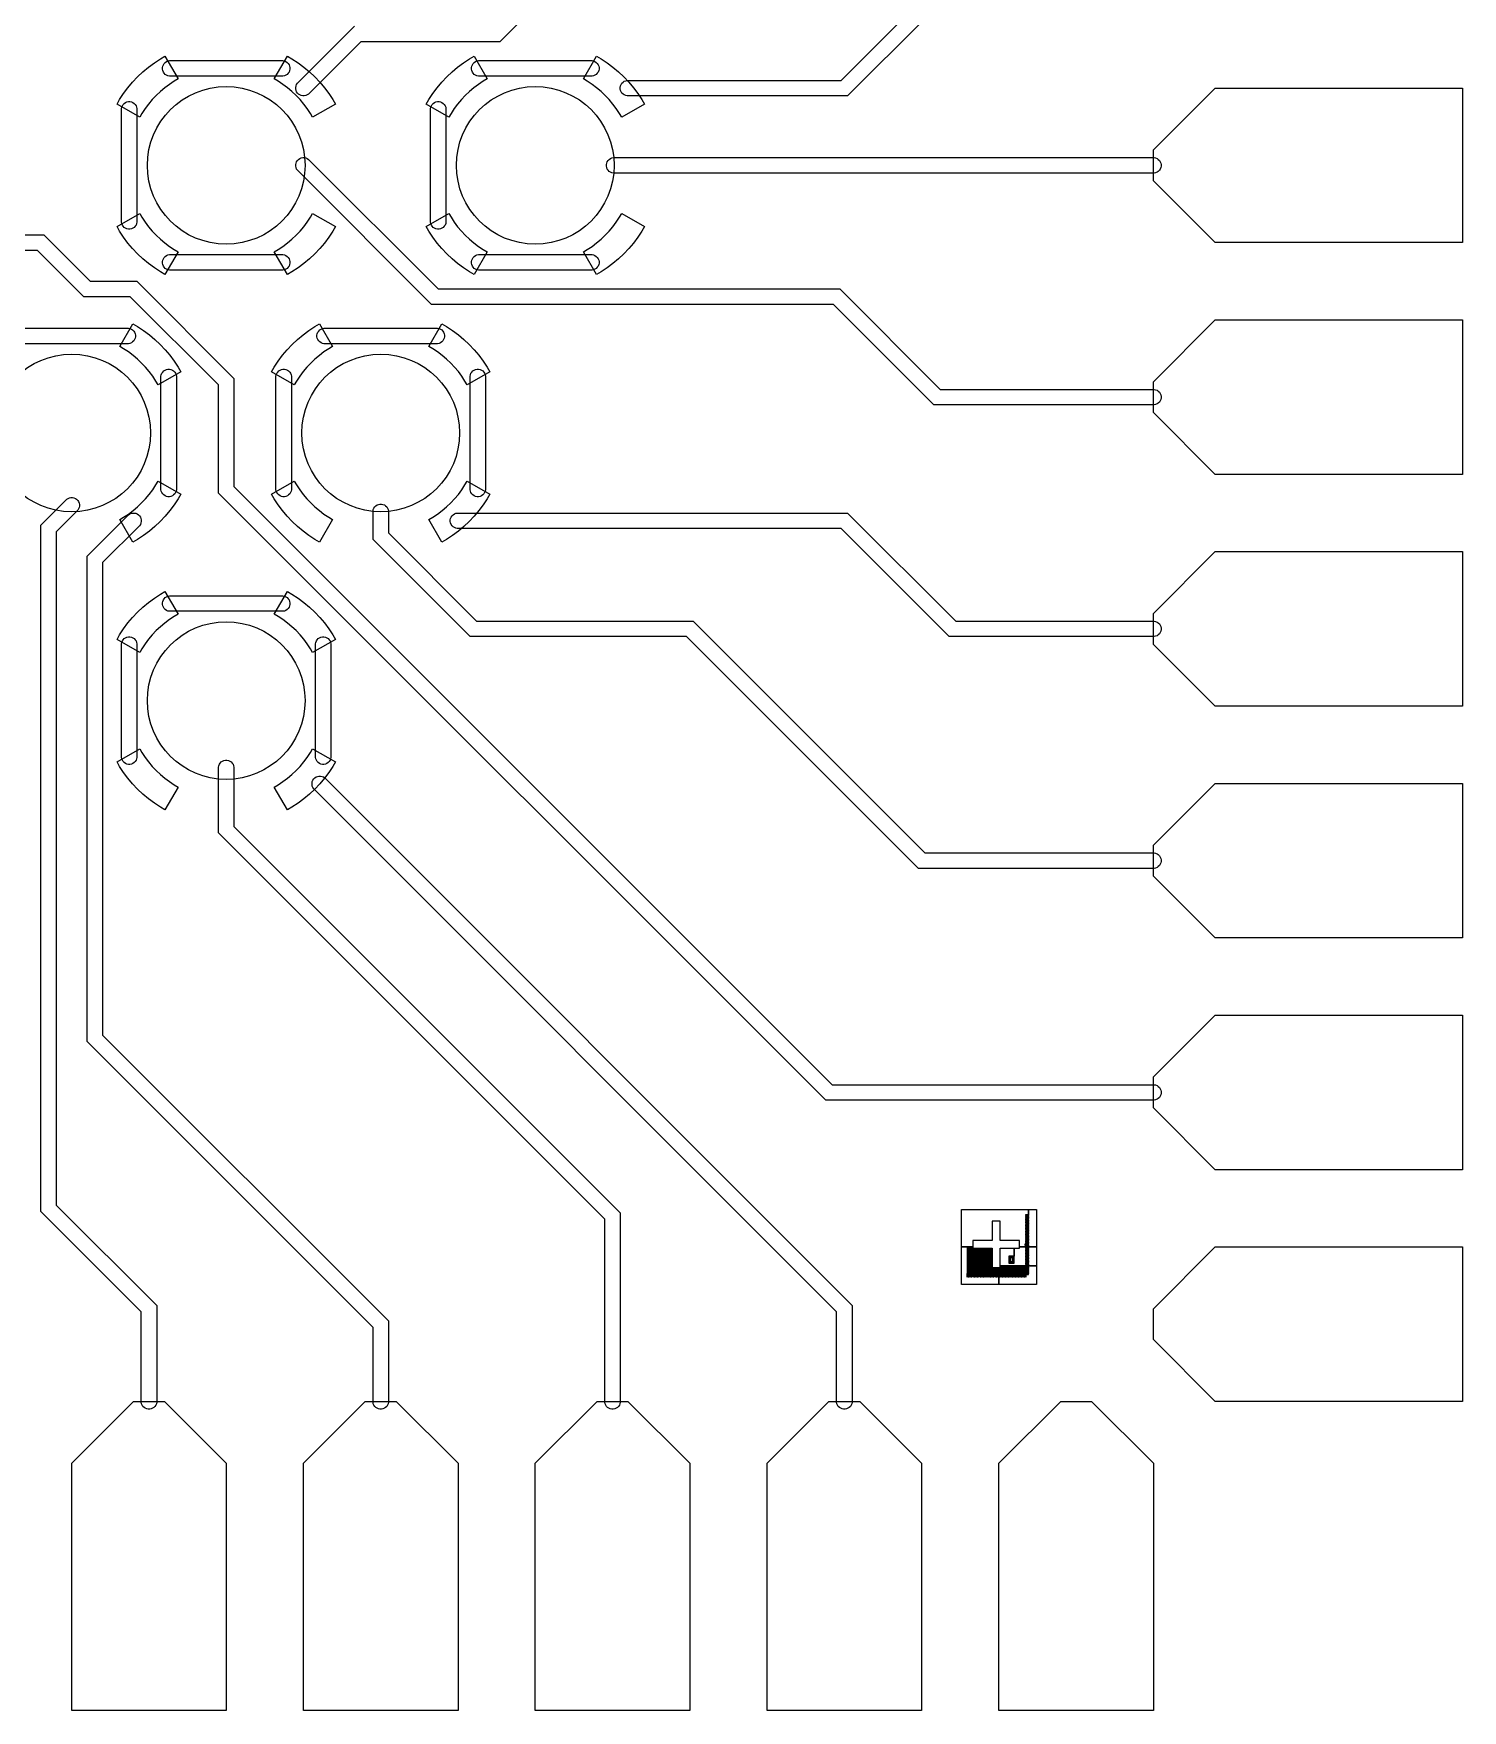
# Model space of a CAD drawing. Extents: x -17000 to 83000, y -61000 to 39000.
# Drawn here: x 55753 to 65000, y -32000 to -21147 of the extents above; entities that cross this region are included whole.
import ezdxf

# ---------------------------------------------------------------- set-up
doc = ezdxf.new("R2010")
doc.units = 0
doc.layers.add('Central Electrodes', color=2, linetype='CONTINUOUS')

# ---------------------------------------------------------------- blocks, each defined once
blk = doc.blocks.new('BIG_photolith_alignment1')
at = {"layer": 'Central Electrodes'}
for points in [[(-225, -17.5), (-225, 225), (210, 225), (210, 190), (190, 190), (190, 185), (210, 185), (210, 180.5), (190, 180.5), (190, 175.5), (210, 175.5), (210, 171), (190, 171), (190, 166), (210, 166), (210, 161.5), (190, 161.5), (190, 156.5), (210, 156.5), (210, 152), (190, 152), (190, 147), (210, 147), (210, 142.5), (190, 142.5), (190, 137.5), (210, 137.5), (210, 133), (190, 133), (190, 128), (210, 128), (210, 123.5), (190, 123.5), (190, 118.5), (210, 118.5), (210, 114), (190, 114), (190, 109), (210, 109), (210, 104.5), (190, 104.5), (190, 99.5), (210, 99.5), (210, 95), (190, 95), (190, 90), (210, 90), (210, 85.5), (190, 85.5), (190, 80.5), (210, 80.5), (210, 76), (190, 76), (190, 71), (210, 71), (210, 66.5), (190, 66.5), (190, 61.5), (210, 61.5), (210, 57), (190, 57), (190, 52), (210, 52), (210, 47.5), (190, 47.5), (190, 42.5), (210, 42.5), (210, 38), (190, 38), (190, 33), (210, 33), (210, 28.5), (190, 28.5), (190, 23.5), (210, 23.5), (210, 19), (190, 19), (190, 14), (210, 14), (210, 9.5), (190, 9.5), (190, 4.5), (210, 4.5), (210, 0), (185, 0), (185, -5), (210, -5), (210, -9.5), (190, -9.5), (190, -14.5), (210, -14.5), (210, 225), (260, 225), (260, -17.5), (150, -17.5), (150, 25), (25, 25), (25, 150), (-25, 150), (-25, 25), (-150, 25), (-150, -17.5)], [(-225, -260), (-225, -17.5), (-185, -17.5), (-185, -190), (-190, -190), (-190, -210), (-185, -210), (-185, -17.5), (-175.5, -17.5), (-175.5, -190), (-180.5, -190), (-180.5, -210), (-175.5, -210), (-175.5, -17.5), (-166, -17.5), (-166, -190), (-171, -190), (-171, -210), (-166, -210), (-166, -17.5), (-156.5, -17.5), (-156.5, -190), (-161.5, -190), (-161.5, -210), (-156.5, -210), (-156.5, -17.5), (-150, -17.5), (-150, -25), (-147, -25), (-147, -190), (-152, -190), (-152, -210), (-147, -210), (-147, -25), (-137.5, -25), (-137.5, -190), (-142.5, -190), (-142.5, -210), (-137.5, -210), (-137.5, -25), (-128, -25), (-128, -190), (-133, -190), (-133, -210), (-128, -210), (-128, -25), (-118.5, -25), (-118.5, -190), (-123.5, -190), (-123.5, -210), (-118.5, -210), (-118.5, -25), (-109, -25), (-109, -190), (-114, -190), (-114, -210), (-109, -210), (-109, -25), (-99.5, -25), (-99.5, -190), (-104.5, -190), (-104.5, -210), (-99.5, -210), (-99.5, -25), (-90, -25), (-90, -190), (-95, -190), (-95, -210), (-90, -210), (-90, -25), (-80.5, -25), (-80.5, -190), (-85.5, -190), (-85.5, -210), (-80.5, -210), (-80.5, -25), (-71, -25), (-71, -190), (-76, -190), (-76, -210), (-71, -210), (-71, -25), (-61.5, -25), (-61.5, -190), (-66.5, -190), (-66.5, -210), (-61.5, -210), (-61.5, -25), (-52, -25), (-52, -190), (-57, -190), (-57, -210), (-52, -210), (-52, -25), (-42.5, -25), (-42.5, -190), (-47.5, -190), (-47.5, -210), (-42.5, -210), (-42.5, -25), (-33, -25), (-33, -190), (-38, -190), (-38, -210), (-33, -210), (-33, -25), (-25, -25), (-25, -150), (-23.5, -150), (-23.5, -190), (-28.5, -190), (-28.5, -210), (-23.5, -210), (-23.5, -150), (-14, -150), (-14, -190), (-19, -190), (-19, -210), (-14, -210), (-14, -150), (-4.5, -150), (-4.5, -190), (-9.5, -190), (-9.5, -210), (-4.5, -210), (-4.5, -150), (5, -150), (5, -185), (0, -185), (0, -210), (5, -210), (5, -150), (14.5, -150), (14.5, -190), (9.5, -190), (9.5, -210), (14.5, -210), (14.5, -150), (17.5, -150), (17.5, -260)], [(25, -138.75), (25, -25), (117.5, -25), (117.5, -77.5), (82.5, -77.5), (82.5, -122.5), (117.5, -122.5), (117.5, -25), (150, -25), (150, -17.5), (210, -17.5), (210, -19), (190, -19), (190, -24), (210, -24), (210, -28.5), (190, -28.5), (190, -33.5), (210, -33.5), (210, -38), (190, -38), (190, -43), (210, -43), (210, -47.5), (190, -47.5), (190, -52.5), (210, -52.5), (210, -57), (190, -57), (190, -62), (210, -62), (210, -66.5), (190, -66.5), (190, -71.5), (210, -71.5), (210, -76), (190, -76), (190, -81), (210, -81), (210, -85.5), (190, -85.5), (190, -90.5), (210, -90.5), (210, -95), (190, -95), (190, -100), (210, -100), (210, -104.5), (190, -104.5), (190, -109.5), (210, -109.5), (210, -114), (190, -114), (190, -119), (210, -119), (210, -123.5), (190, -123.5), (190, -128.5), (210, -128.5), (210, -133), (190, -133), (190, -138), (210, -138), (210, -17.5), (260, -17.5), (260, -138.75)], [(92.5, -117.5), (87.5, -112.5), (87.5, -87.5), (92.5, -82.5), (107.5, -82.5), (112.5, -87.5), (112.5, -112.5), (107.5, -117.5), (92.5, -117.5), (92.5, -110), (95, -112.5), (105, -112.5), (107.5, -110), (107.5, -90), (105, -87.5), (95, -87.5), (92.5, -90)], [(17.5, -260), (17.5, -150), (24, -150), (24, -190), (19, -190), (19, -210), (24, -210), (24, -150), (25, -150), (25, -138.75), (33.5, -138.75), (33.5, -190), (28.5, -190), (28.5, -210), (33.5, -210), (33.5, -138.75), (43, -138.75), (43, -190), (38, -190), (38, -210), (43, -210), (43, -138.75), (52.5, -138.75), (52.5, -190), (47.5, -190), (47.5, -210), (52.5, -210), (52.5, -138.75), (62, -138.75), (62, -190), (57, -190), (57, -210), (62, -210), (62, -138.75), (71.5, -138.75), (71.5, -190), (66.5, -190), (66.5, -210), (71.5, -210), (71.5, -138.75), (81, -138.75), (81, -190), (76, -190), (76, -210), (81, -210), (81, -138.75), (90.5, -138.75), (90.5, -190), (85.5, -190), (85.5, -210), (90.5, -210), (90.5, -138.75), (100, -138.75), (100, -190), (95, -190), (95, -210), (100, -210), (100, -138.75), (109.5, -138.75), (109.5, -190), (104.5, -190), (104.5, -210), (109.5, -210), (109.5, -138.75), (119, -138.75), (119, -190), (114, -190), (114, -210), (119, -210), (119, -138.75), (128.5, -138.75), (128.5, -190), (123.5, -190), (123.5, -210), (128.5, -210), (128.5, -138.75), (138, -138.75), (138, -190), (133, -190), (133, -210), (138, -210), (138, -138.75), (147.5, -138.75), (147.5, -190), (142.5, -190), (142.5, -210), (147.5, -210), (147.5, -138.75), (157, -138.75), (157, -190), (152, -190), (152, -210), (157, -210), (157, -138.75), (166.5, -138.75), (166.5, -190), (161.5, -190), (161.5, -210), (166.5, -210), (166.5, -138.75), (176, -138.75), (176, -190), (171, -190), (171, -210), (176, -210), (176, -138.75), (185.5, -138.75), (185.5, -190), (180.5, -190), (180.5, -210), (185.5, -210), (185.5, -138.75), (210, -138.75), (210, -142.5), (190, -142.5), (190, -147.5), (210, -147.5), (210, -152), (190, -152), (190, -157), (210, -157), (210, -161.5), (190, -161.5), (190, -166.5), (210, -166.5), (210, -171), (190, -171), (190, -176), (210, -176), (210, -180.5), (190, -180.5), (190, -185.5), (210, -185.5), (210, -190), (190, -190), (190, -210), (195, -210), (195, -195), (210, -195), (210, -138.75), (260, -138.75), (260, -260)]]:
    blk.add_lwpolyline(points, close=True, dxfattribs=at)

msp = doc.modelspace()

# ---------------------------------------------------------------- linework, layer by layer
at = {"layer": 'Central Electrodes'}
for points in [[(59520.71, -20450), (58770.71, -21200), (57870.71, -21200), (57531.873, -21538.837), (57523.684, -21544.309), (57514.584, -21548.078), (57504.924, -21550), (57495.075, -21550), (57485.415, -21548.078), (57476.316, -21544.309), (57468.127, -21538.838), (57461.162, -21531.873), (57455.691, -21523.684), (57451.922, -21514.585), (57450, -21504.925), (57450, -21495.076), (57451.922, -21485.416), (57455.691, -21476.316), (57461.163, -21468.127), (57829.29, -21100)], [(62020.71, -20550), (61020.71, -21550), (59595.075, -21550), (59585.416, -21548.079), (59576.316, -21544.309), (59568.127, -21538.838), (59561.162, -21531.873), (59555.691, -21523.684), (59551.921, -21514.584), (59550, -21504.925), (59550, -21495.075), (59551.921, -21485.416), (59555.691, -21476.316), (59561.162, -21468.127), (59568.127, -21461.162), (59576.316, -21455.691), (59585.416, -21451.921), (59595.075, -21450), (60979.29, -21450), (61979.29, -20450)], [(55495.075, -22450), (55820.71, -22450), (56120.71, -22750), (56420.71, -22750), (57050, -23379.29), (57050, -24079.29), (60920.71, -27950), (63004.925, -27950), (63014.584, -27951.921), (63023.684, -27955.691), (63031.873, -27961.162), (63038.838, -27968.127), (63044.309, -27976.316), (63048.079, -27985.416), (63050, -27995.075), (63050, -28004.925), (63048.079, -28014.584), (63044.309, -28023.684), (63038.838, -28031.873), (63031.873, -28038.838), (63023.684, -28044.309), (63014.584, -28048.079), (63004.925, -28050), (60879.29, -28050), (56950, -24120.71), (56950, -23420.71), (56379.29, -22850), (56079.29, -22850), (55779.29, -22550), (55495.075, -22550)], [(55632.575, -23054.182), (56367.425, -23054.182), (56377.084, -23056.103), (56386.184, -23059.873), (56394.373, -23065.344), (56401.338, -23072.309), (56406.809, -23080.498), (56410.579, -23089.598), (56412.5, -23099.257), (56412.5, -23109.107), (56410.579, -23118.766), (56406.809, -23127.866), (56401.338, -23136.055), (56394.373, -23143.02), (56386.184, -23148.491), (56377.084, -23152.261), (56367.425, -23154.182), (55632.575, -23154.182)]]:
    msp.add_lwpolyline(points, dxfattribs=at)
for points in [[(56440.743, -21688.66), (56293.52, -21603.66), (56310.303, -21574.589), (56336.207, -21535.206), (56364.354, -21497.398), (56394.654, -21461.287), (56427.001, -21427.001), (56461.287, -21394.654), (56497.398, -21364.354), (56535.206, -21336.207), (56574.589, -21310.303), (56603.66, -21293.52), (56688.66, -21440.743), (56663.873, -21455.055), (56632.757, -21475.521), (56602.879, -21497.763), (56574.351, -21521.701), (56547.26, -21547.26), (56521.701, -21574.351), (56497.763, -21602.879), (56475.521, -21632.757), (56455.055, -21663.873)], [(56632.575, -21422.132), (56622.916, -21420.211), (56613.816, -21416.441), (56605.627, -21410.97), (56598.662, -21404.005), (56593.191, -21395.816), (56589.421, -21386.716), (56587.5, -21377.057), (56587.5, -21367.207), (56589.421, -21357.548), (56593.191, -21348.448), (56598.662, -21340.259), (56605.627, -21333.294), (56613.816, -21327.823), (56622.916, -21324.053), (56632.575, -21322.132), (57367.425, -21322.132), (57377.084, -21324.053), (57386.184, -21327.823), (57394.373, -21333.294), (57401.338, -21340.259), (57406.809, -21348.448), (57410.579, -21357.548), (57412.5, -21367.207), (57412.5, -21377.057), (57410.579, -21386.716), (57406.809, -21395.816), (57401.338, -21404.005), (57394.373, -21410.97), (57386.184, -21416.441), (57377.084, -21420.211), (57367.425, -21422.132)], [(57559.257, -21688.66), (57544.945, -21663.873), (57524.479, -21632.757), (57502.237, -21602.879), (57478.299, -21574.351), (57452.74, -21547.26), (57425.649, -21521.701), (57397.121, -21497.763), (57367.243, -21475.521), (57336.127, -21455.055), (57311.34, -21440.743), (57396.34, -21293.52), (57425.411, -21310.303), (57464.794, -21336.207), (57502.602, -21364.354), (57538.713, -21394.654), (57572.999, -21427.001), (57605.346, -21461.287), (57635.646, -21497.398), (57663.793, -21535.206), (57689.697, -21574.589), (57706.48, -21603.66)], [(58440.743, -21688.66), (58293.52, -21603.66), (58310.303, -21574.589), (58336.207, -21535.206), (58364.354, -21497.398), (58394.654, -21461.287), (58427.001, -21427.001), (58461.287, -21394.654), (58497.398, -21364.354), (58535.206, -21336.207), (58574.589, -21310.303), (58603.66, -21293.52), (58688.66, -21440.743), (58663.873, -21455.055), (58632.757, -21475.521), (58602.879, -21497.763), (58574.351, -21521.701), (58547.26, -21547.26), (58521.701, -21574.351), (58497.763, -21602.879), (58475.521, -21632.757), (58455.055, -21663.873)], [(58632.575, -21422.132), (58622.916, -21420.211), (58613.816, -21416.441), (58605.627, -21410.97), (58598.662, -21404.005), (58593.191, -21395.816), (58589.421, -21386.716), (58587.5, -21377.057), (58587.5, -21367.207), (58589.421, -21357.548), (58593.191, -21348.448), (58598.662, -21340.259), (58605.627, -21333.294), (58613.816, -21327.823), (58622.916, -21324.053), (58632.575, -21322.132), (59367.425, -21322.132), (59377.084, -21324.053), (59386.184, -21327.823), (59394.373, -21333.294), (59401.338, -21340.259), (59406.809, -21348.448), (59410.579, -21357.548), (59412.5, -21367.207), (59412.5, -21377.057), (59410.579, -21386.716), (59406.809, -21395.816), (59401.338, -21404.005), (59394.373, -21410.97), (59386.184, -21416.441), (59377.084, -21420.211), (59367.425, -21422.132)], [(59559.257, -21688.66), (59544.945, -21663.873), (59524.479, -21632.757), (59502.237, -21602.879), (59478.299, -21574.351), (59452.74, -21547.26), (59425.649, -21521.701), (59397.121, -21497.763), (59367.243, -21475.521), (59336.127, -21455.055), (59311.34, -21440.743), (59396.34, -21293.52), (59425.411, -21310.303), (59464.794, -21336.207), (59502.602, -21364.354), (59538.713, -21394.654), (59572.999, -21427.001), (59605.346, -21461.287), (59635.646, -21497.398), (59663.793, -21535.206), (59689.697, -21574.589), (59706.48, -21603.66)], [(56367.207, -22412.5), (56357.548, -22410.579), (56348.448, -22406.809), (56340.259, -22401.338), (56333.294, -22394.373), (56327.823, -22386.184), (56324.053, -22377.084), (56322.132, -22367.425), (56322.132, -21632.575), (56324.053, -21622.916), (56327.823, -21613.816), (56333.294, -21605.627), (56340.259, -21598.662), (56348.448, -21593.191), (56357.548, -21589.421), (56367.207, -21587.5), (56377.057, -21587.5), (56386.716, -21589.421), (56395.816, -21593.191), (56404.005, -21598.662), (56410.97, -21605.627), (56416.441, -21613.816), (56420.211, -21622.916), (56422.132, -21632.575), (56422.132, -22367.425), (56420.211, -22377.084), (56416.441, -22386.184), (56410.97, -22394.373), (56404.005, -22401.338), (56395.816, -22406.809), (56386.716, -22410.579), (56377.057, -22412.5)], [(58367.207, -22412.5), (58357.548, -22410.579), (58348.448, -22406.809), (58340.259, -22401.338), (58333.294, -22394.373), (58327.823, -22386.184), (58324.053, -22377.084), (58322.132, -22367.425), (58322.132, -21632.575), (58324.053, -21622.916), (58327.823, -21613.816), (58333.294, -21605.627), (58340.259, -21598.662), (58348.448, -21593.191), (58357.548, -21589.421), (58367.207, -21587.5), (58377.057, -21587.5), (58386.716, -21589.421), (58395.816, -21593.191), (58404.005, -21598.662), (58410.97, -21605.627), (58416.441, -21613.816), (58420.211, -21622.916), (58422.132, -21632.575), (58422.132, -22367.425), (58420.211, -22377.084), (58416.441, -22386.184), (58410.97, -22394.373), (58404.005, -22401.338), (58395.816, -22406.809), (58386.716, -22410.579), (58377.057, -22412.5)], [(63400, -22500), (63000, -22100), (63000, -21900), (63400, -21500), (65000, -21500), (65000, -22500)], [(61579.29, -23550), (60929.29, -22900), (58329.29, -22900), (57461.163, -22031.873), (57455.691, -22023.684), (57451.922, -22014.584), (57450, -22004.924), (57450, -21995.075), (57451.922, -21985.415), (57455.691, -21976.316), (57461.162, -21968.127), (57468.127, -21961.162), (57476.316, -21955.691), (57485.415, -21951.922), (57495.075, -21950), (57504.924, -21950), (57514.584, -21951.922), (57523.684, -21955.691), (57531.873, -21961.163), (58370.71, -22800), (60970.71, -22800), (61620.71, -23450), (63004.925, -23450), (63014.584, -23451.921), (63023.684, -23455.691), (63031.873, -23461.162), (63038.838, -23468.127), (63044.309, -23476.316), (63048.079, -23485.416), (63050, -23495.075), (63050, -23504.925), (63048.079, -23514.584), (63044.309, -23523.684), (63038.838, -23531.873), (63031.873, -23538.838), (63023.684, -23544.309), (63014.584, -23548.079), (63004.925, -23550)], [(59505.327, -22050), (59495.668, -22048.079), (59486.568, -22044.309), (59478.379, -22038.838), (59471.414, -22031.873), (59465.943, -22023.684), (59462.173, -22014.584), (59460.252, -22004.925), (59460.252, -21995.075), (59462.173, -21985.416), (59465.943, -21976.316), (59471.414, -21968.127), (59478.379, -21961.162), (59486.568, -21955.691), (59495.668, -21951.921), (59505.327, -21950), (63004.925, -21950), (63014.584, -21951.921), (63023.684, -21955.691), (63031.873, -21961.162), (63038.838, -21968.127), (63044.309, -21976.316), (63048.079, -21985.416), (63050, -21995.075), (63050, -22004.925), (63048.079, -22014.584), (63044.309, -22023.684), (63038.838, -22031.873), (63031.873, -22038.838), (63023.684, -22044.309), (63014.584, -22048.079), (63004.925, -22050)], [(56603.66, -22706.48), (56574.589, -22689.697), (56535.206, -22663.793), (56497.398, -22635.646), (56461.287, -22605.346), (56427.001, -22572.999), (56394.654, -22538.713), (56364.354, -22502.602), (56336.207, -22464.794), (56310.303, -22425.411), (56293.52, -22396.34), (56440.743, -22311.34), (56455.055, -22336.127), (56475.521, -22367.243), (56497.763, -22397.121), (56521.701, -22425.649), (56547.26, -22452.74), (56574.351, -22478.299), (56602.879, -22502.237), (56632.757, -22524.479), (56663.873, -22544.945), (56688.66, -22559.257)], [(57396.34, -22706.48), (57311.34, -22559.257), (57336.127, -22544.945), (57367.243, -22524.479), (57397.121, -22502.237), (57425.649, -22478.299), (57452.74, -22452.74), (57478.299, -22425.649), (57502.237, -22397.121), (57524.479, -22367.243), (57544.945, -22336.127), (57559.257, -22311.34), (57706.48, -22396.34), (57689.697, -22425.411), (57663.793, -22464.794), (57635.646, -22502.602), (57605.346, -22538.713), (57572.999, -22572.999), (57538.713, -22605.346), (57502.602, -22635.646), (57464.794, -22663.793), (57425.411, -22689.697)], [(58603.66, -22706.48), (58574.589, -22689.697), (58535.206, -22663.793), (58497.398, -22635.646), (58461.287, -22605.346), (58427.001, -22572.999), (58394.654, -22538.713), (58364.354, -22502.602), (58336.207, -22464.794), (58310.303, -22425.411), (58293.52, -22396.34), (58440.743, -22311.34), (58455.055, -22336.127), (58475.521, -22367.243), (58497.763, -22397.121), (58521.701, -22425.649), (58547.26, -22452.74), (58574.351, -22478.299), (58602.879, -22502.237), (58632.757, -22524.479), (58663.873, -22544.945), (58688.66, -22559.257)], [(59396.34, -22706.48), (59311.34, -22559.257), (59336.127, -22544.945), (59367.243, -22524.479), (59397.121, -22502.237), (59425.649, -22478.299), (59452.74, -22452.74), (59478.299, -22425.649), (59502.237, -22397.121), (59524.479, -22367.243), (59544.945, -22336.127), (59559.257, -22311.34), (59706.48, -22396.34), (59689.697, -22425.411), (59663.793, -22464.794), (59635.646, -22502.602), (59605.346, -22538.713), (59572.999, -22572.999), (59538.713, -22605.346), (59502.602, -22635.646), (59464.794, -22663.793), (59425.411, -22689.697)], [(56632.575, -22677.868), (56622.916, -22675.947), (56613.816, -22672.177), (56605.627, -22666.706), (56598.662, -22659.741), (56593.191, -22651.552), (56589.421, -22642.452), (56587.5, -22632.793), (56587.5, -22622.943), (56589.421, -22613.284), (56593.191, -22604.184), (56598.662, -22595.995), (56605.627, -22589.03), (56613.816, -22583.559), (56622.916, -22579.789), (56632.575, -22577.868), (57367.425, -22577.868), (57377.084, -22579.789), (57386.184, -22583.559), (57394.373, -22589.03), (57401.338, -22595.995), (57406.809, -22604.184), (57410.579, -22613.284), (57412.5, -22622.943), (57412.5, -22632.793), (57410.579, -22642.452), (57406.809, -22651.552), (57401.338, -22659.741), (57394.373, -22666.706), (57386.184, -22672.177), (57377.084, -22675.947), (57367.425, -22677.868)], [(58632.575, -22677.868), (58622.916, -22675.947), (58613.816, -22672.177), (58605.627, -22666.706), (58598.662, -22659.741), (58593.191, -22651.552), (58589.421, -22642.452), (58587.5, -22632.793), (58587.5, -22622.943), (58589.421, -22613.284), (58593.191, -22604.184), (58598.662, -22595.995), (58605.627, -22589.03), (58613.816, -22583.559), (58622.916, -22579.789), (58632.575, -22577.868), (59367.425, -22577.868), (59377.084, -22579.789), (59386.184, -22583.559), (59394.373, -22589.03), (59401.338, -22595.995), (59406.809, -22604.184), (59410.579, -22613.284), (59412.5, -22622.943), (59412.5, -22632.793), (59410.579, -22642.452), (59406.809, -22651.552), (59401.338, -22659.741), (59394.373, -22666.706), (59386.184, -22672.177), (59377.084, -22675.947), (59367.425, -22677.868)], [(63400, -24000), (63000, -23600), (63000, -23400), (63400, -23000), (65000, -23000), (65000, -24000)], [(56559.257, -23420.711), (56544.945, -23395.923), (56524.48, -23364.807), (56502.238, -23334.931), (56478.299, -23306.402), (56452.74, -23279.311), (56425.649, -23253.752), (56397.121, -23229.814), (56367.243, -23207.572), (56336.127, -23187.106), (56311.34, -23172.794), (56396.34, -23025.57), (56425.41, -23042.354), (56464.794, -23068.258), (56502.602, -23096.405), (56538.713, -23126.705), (56572.999, -23159.052), (56605.346, -23193.338), (56635.646, -23229.448), (56663.794, -23267.256), (56689.697, -23306.64), (56706.48, -23335.711)], [(57440.743, -23420.711), (57293.52, -23335.711), (57310.303, -23306.64), (57336.206, -23267.256), (57364.354, -23229.448), (57394.654, -23193.338), (57427.001, -23159.052), (57461.287, -23126.705), (57497.398, -23096.405), (57535.206, -23068.258), (57574.59, -23042.354), (57603.66, -23025.57), (57688.66, -23172.794), (57663.873, -23187.106), (57632.757, -23207.572), (57602.879, -23229.814), (57574.351, -23253.752), (57547.26, -23279.311), (57521.701, -23306.402), (57497.762, -23334.931), (57475.52, -23364.807), (57455.055, -23395.923)], [(57632.575, -23154.182), (57622.916, -23152.261), (57613.816, -23148.491), (57605.627, -23143.02), (57598.662, -23136.055), (57593.191, -23127.866), (57589.421, -23118.766), (57587.5, -23109.107), (57587.5, -23099.257), (57589.421, -23089.598), (57593.191, -23080.498), (57598.662, -23072.309), (57605.627, -23065.344), (57613.816, -23059.873), (57622.916, -23056.103), (57632.575, -23054.182), (58367.425, -23054.182), (58377.084, -23056.103), (58386.184, -23059.873), (58394.373, -23065.344), (58401.338, -23072.309), (58406.809, -23080.498), (58410.579, -23089.598), (58412.5, -23099.257), (58412.5, -23109.107), (58410.579, -23118.766), (58406.809, -23127.866), (58401.338, -23136.055), (58394.373, -23143.02), (58386.184, -23148.491), (58377.084, -23152.261), (58367.425, -23154.182)], [(58559.257, -23420.711), (58544.945, -23395.923), (58524.48, -23364.807), (58502.238, -23334.931), (58478.299, -23306.402), (58452.74, -23279.311), (58425.649, -23253.752), (58397.121, -23229.814), (58367.243, -23207.572), (58336.127, -23187.106), (58311.34, -23172.794), (58396.34, -23025.57), (58425.41, -23042.354), (58464.794, -23068.258), (58502.602, -23096.405), (58538.713, -23126.705), (58572.999, -23159.052), (58605.346, -23193.338), (58635.646, -23229.448), (58663.794, -23267.256), (58689.697, -23306.64), (58706.48, -23335.711)], [(56622.943, -24144.551), (56613.284, -24142.63), (56604.184, -24138.86), (56595.995, -24133.389), (56589.03, -24126.424), (56583.559, -24118.235), (56579.789, -24109.135), (56577.868, -24099.476), (56577.868, -23364.626), (56579.789, -23354.967), (56583.559, -23345.867), (56589.03, -23337.678), (56595.995, -23330.713), (56604.184, -23325.242), (56613.284, -23321.472), (56622.943, -23319.551), (56632.793, -23319.551), (56642.452, -23321.472), (56651.552, -23325.242), (56659.741, -23330.713), (56666.706, -23337.678), (56672.177, -23345.867), (56675.947, -23354.967), (56677.868, -23364.626), (56677.868, -24099.476), (56675.947, -24109.135), (56672.177, -24118.235), (56666.706, -24126.424), (56659.741, -24133.389), (56651.552, -24138.86), (56642.452, -24142.63), (56632.793, -24144.551)], [(57367.207, -24144.551), (57357.548, -24142.63), (57348.448, -24138.86), (57340.259, -24133.389), (57333.294, -24126.424), (57327.823, -24118.235), (57324.053, -24109.135), (57322.132, -24099.476), (57322.132, -23364.626), (57324.053, -23354.967), (57327.823, -23345.867), (57333.294, -23337.678), (57340.259, -23330.713), (57348.448, -23325.242), (57357.548, -23321.472), (57367.207, -23319.551), (57377.057, -23319.551), (57386.716, -23321.472), (57395.816, -23325.242), (57404.005, -23330.713), (57410.97, -23337.678), (57416.441, -23345.867), (57420.211, -23354.967), (57422.132, -23364.626), (57422.132, -24099.476), (57420.211, -24109.135), (57416.441, -24118.235), (57410.97, -24126.424), (57404.005, -24133.389), (57395.816, -24138.86), (57386.716, -24142.63), (57377.057, -24144.551)], [(58622.943, -24144.551), (58613.284, -24142.63), (58604.184, -24138.86), (58595.995, -24133.389), (58589.03, -24126.424), (58583.559, -24118.235), (58579.789, -24109.135), (58577.868, -24099.476), (58577.868, -23364.626), (58579.789, -23354.967), (58583.559, -23345.867), (58589.03, -23337.678), (58595.995, -23330.713), (58604.184, -23325.242), (58613.284, -23321.472), (58622.943, -23319.551), (58632.793, -23319.551), (58642.452, -23321.472), (58651.552, -23325.242), (58659.741, -23330.713), (58666.706, -23337.678), (58672.177, -23345.867), (58675.947, -23354.967), (58677.868, -23364.626), (58677.868, -24099.476), (58675.947, -24109.135), (58672.177, -24118.235), (58666.706, -24126.424), (58659.741, -24133.389), (58651.552, -24138.86), (58642.452, -24142.63), (58632.793, -24144.551)], [(56396.34, -24438.531), (56311.34, -24291.306), (56336.127, -24276.996), (56367.243, -24256.53), (56397.121, -24234.288), (56425.649, -24210.35), (56452.74, -24184.791), (56478.299, -24157.7), (56502.237, -24129.172), (56524.479, -24099.294), (56544.945, -24068.178), (56559.257, -24043.391), (56706.48, -24128.391), (56689.697, -24157.462), (56663.793, -24196.845), (56635.646, -24234.653), (56605.346, -24270.764), (56572.999, -24305.05), (56538.713, -24337.397), (56502.602, -24367.697), (56464.794, -24395.844), (56425.409, -24421.748)], [(57603.66, -24438.531), (57574.591, -24421.748), (57535.206, -24395.844), (57497.398, -24367.697), (57461.287, -24337.397), (57427.001, -24305.05), (57394.654, -24270.764), (57364.354, -24234.653), (57336.207, -24196.845), (57310.303, -24157.462), (57293.52, -24128.391), (57440.743, -24043.391), (57455.055, -24068.178), (57475.521, -24099.294), (57497.763, -24129.172), (57521.701, -24157.7), (57547.26, -24184.791), (57574.351, -24210.35), (57602.879, -24234.288), (57632.757, -24256.53), (57663.873, -24276.996), (57688.66, -24291.306)], [(58396.34, -24438.531), (58311.34, -24291.306), (58336.127, -24276.996), (58367.243, -24256.53), (58397.121, -24234.288), (58425.649, -24210.35), (58452.74, -24184.791), (58478.299, -24157.7), (58502.237, -24129.172), (58524.479, -24099.294), (58544.945, -24068.178), (58559.257, -24043.391), (58706.48, -24128.391), (58689.697, -24157.462), (58663.793, -24196.845), (58635.646, -24234.653), (58605.346, -24270.764), (58572.999, -24305.05), (58538.713, -24337.397), (58502.602, -24367.697), (58464.794, -24395.844), (58425.409, -24421.748)], [(56495.075, -30050), (56485.416, -30048.079), (56476.316, -30044.309), (56468.127, -30038.838), (56461.162, -30031.873), (56455.691, -30023.684), (56451.921, -30014.584), (56450, -30004.925), (56450, -29420.71), (55800, -28770.71), (55800, -24329.29), (55968.127, -24161.163), (55976.316, -24155.691), (55985.416, -24151.922), (55995.076, -24150), (56004.925, -24150), (56014.585, -24151.922), (56023.684, -24155.691), (56031.873, -24161.162), (56038.838, -24168.127), (56044.309, -24176.316), (56048.078, -24185.415), (56050, -24195.075), (56050, -24204.924), (56048.078, -24214.584), (56044.309, -24223.684), (56038.837, -24231.873), (55900, -24370.71), (55900, -28729.29), (56550, -29379.29), (56550, -30004.925), (56548.079, -30014.584), (56544.309, -30023.684), (56538.838, -30031.873), (56531.873, -30038.838), (56523.684, -30044.309), (56514.584, -30048.079), (56504.925, -30050)], [(61479.29, -26550), (59979.29, -25050), (58579.29, -25050), (57950, -24420.71), (57950, -24237.378), (57951.921, -24227.719), (57955.691, -24218.619), (57961.162, -24210.43), (57968.127, -24203.465), (57976.316, -24197.994), (57985.416, -24194.224), (57995.075, -24192.303), (58004.925, -24192.303), (58014.584, -24194.224), (58023.684, -24197.994), (58031.873, -24203.465), (58038.838, -24210.43), (58044.309, -24218.619), (58048.079, -24227.719), (58050, -24237.378), (58050, -24379.29), (58620.71, -24950), (60020.71, -24950), (61520.71, -26450), (63004.925, -26450), (63014.584, -26451.921), (63023.684, -26455.691), (63031.873, -26461.162), (63038.838, -26468.127), (63044.309, -26476.316), (63048.079, -26485.416), (63050, -26495.075), (63050, -26504.925), (63048.079, -26514.584), (63044.309, -26523.684), (63038.838, -26531.873), (63031.873, -26538.838), (63023.684, -26544.309), (63014.584, -26548.079), (63004.925, -26550)], [(57995.075, -30050), (57985.416, -30048.079), (57976.316, -30044.309), (57968.127, -30038.838), (57961.162, -30031.873), (57955.691, -30023.684), (57951.921, -30014.584), (57950, -30004.925), (57950, -29520.71), (56100, -27670.71), (56100, -24529.29), (56368.127, -24261.163), (56376.316, -24255.691), (56385.416, -24251.922), (56395.076, -24250), (56404.925, -24250), (56414.585, -24251.922), (56423.684, -24255.691), (56431.873, -24261.162), (56438.838, -24268.127), (56444.309, -24276.316), (56448.078, -24285.415), (56450, -24295.075), (56450, -24304.924), (56448.078, -24314.584), (56444.309, -24323.684), (56438.837, -24331.873), (56200, -24570.71), (56200, -27629.29), (58050, -29479.29), (58050, -30004.925), (58048.079, -30014.584), (58044.309, -30023.684), (58038.838, -30031.873), (58031.873, -30038.838), (58023.684, -30044.309), (58014.584, -30048.079), (58004.925, -30050)], [(61679.29, -25050), (60979.29, -24350), (58495.075, -24350), (58485.416, -24348.079), (58476.316, -24344.309), (58468.127, -24338.838), (58461.162, -24331.873), (58455.691, -24323.684), (58451.921, -24314.584), (58450, -24304.925), (58450, -24295.075), (58451.921, -24285.416), (58455.691, -24276.316), (58461.162, -24268.127), (58468.127, -24261.162), (58476.316, -24255.691), (58485.416, -24251.921), (58495.075, -24250), (61020.71, -24250), (61720.71, -24950), (63004.925, -24950), (63014.584, -24951.921), (63023.684, -24955.691), (63031.873, -24961.162), (63038.838, -24968.127), (63044.309, -24976.316), (63048.079, -24985.416), (63050, -24995.075), (63050, -25004.925), (63048.079, -25014.584), (63044.309, -25023.684), (63038.838, -25031.873), (63031.873, -25038.838), (63023.684, -25044.309), (63014.584, -25048.079), (63004.925, -25050)], [(63400, -25500), (63000, -25100), (63000, -24900), (63400, -24500), (65000, -24500), (65000, -25500)], [(56440.743, -25152.762), (56293.52, -25067.762), (56310.303, -25038.691), (56336.206, -24999.307), (56364.354, -24961.499), (56394.654, -24925.389), (56427.001, -24891.103), (56461.287, -24858.756), (56497.399, -24828.454), (56535.206, -24800.309), (56574.59, -24774.405), (56603.66, -24757.621), (56688.66, -24904.845), (56663.874, -24919.156), (56632.756, -24939.622), (56602.88, -24961.864), (56574.351, -24985.803), (56547.26, -25011.362), (56521.701, -25038.452), (56497.762, -25066.982), (56475.521, -25096.857), (56455.055, -25127.974)], [(56632.575, -24886.233), (56622.916, -24884.312), (56613.816, -24880.542), (56605.627, -24875.071), (56598.662, -24868.106), (56593.191, -24859.917), (56589.421, -24850.817), (56587.5, -24841.158), (56587.5, -24831.308), (56589.421, -24821.649), (56593.191, -24812.549), (56598.662, -24804.36), (56605.627, -24797.395), (56613.816, -24791.924), (56622.916, -24788.154), (56632.575, -24786.233), (57367.425, -24786.233), (57377.084, -24788.154), (57386.184, -24791.924), (57394.373, -24797.395), (57401.338, -24804.36), (57406.809, -24812.549), (57410.579, -24821.649), (57412.5, -24831.308), (57412.5, -24841.158), (57410.579, -24850.817), (57406.809, -24859.917), (57401.338, -24868.106), (57394.373, -24875.071), (57386.184, -24880.542), (57377.084, -24884.312), (57367.425, -24886.233)], [(57559.257, -25152.762), (57544.945, -25127.974), (57524.479, -25096.857), (57502.238, -25066.982), (57478.299, -25038.452), (57452.74, -25011.362), (57425.649, -24985.803), (57397.12, -24961.864), (57367.244, -24939.622), (57336.126, -24919.156), (57311.34, -24904.845), (57396.34, -24757.621), (57425.41, -24774.404), (57464.794, -24800.309), (57502.601, -24828.454), (57538.713, -24858.756), (57572.999, -24891.103), (57605.346, -24925.389), (57635.646, -24961.499), (57663.794, -24999.307), (57689.697, -25038.691), (57706.48, -25067.762)], [(56367.207, -25876.602), (56357.548, -25874.681), (56348.448, -25870.911), (56340.259, -25865.44), (56333.294, -25858.475), (56327.823, -25850.286), (56324.053, -25841.186), (56322.132, -25831.527), (56322.132, -25096.677), (56324.053, -25087.018), (56327.823, -25077.918), (56333.294, -25069.729), (56340.259, -25062.764), (56348.448, -25057.293), (56357.548, -25053.523), (56367.207, -25051.602), (56377.057, -25051.602), (56386.716, -25053.523), (56395.816, -25057.293), (56404.005, -25062.764), (56410.97, -25069.729), (56416.441, -25077.918), (56420.211, -25087.018), (56422.132, -25096.677), (56422.132, -25831.527), (56420.211, -25841.186), (56416.441, -25850.286), (56410.97, -25858.475), (56404.005, -25865.44), (56395.816, -25870.911), (56386.716, -25874.681), (56377.057, -25876.602)], [(57622.943, -25876.602), (57613.284, -25874.681), (57604.184, -25870.911), (57595.995, -25865.44), (57589.03, -25858.475), (57583.559, -25850.286), (57579.789, -25841.186), (57577.868, -25831.527), (57577.868, -25096.677), (57579.789, -25087.018), (57583.559, -25077.918), (57589.03, -25069.729), (57595.995, -25062.764), (57604.184, -25057.293), (57613.284, -25053.523), (57622.943, -25051.602), (57632.793, -25051.602), (57642.452, -25053.523), (57651.552, -25057.293), (57659.741, -25062.764), (57666.706, -25069.729), (57672.177, -25077.918), (57675.947, -25087.018), (57677.868, -25096.677), (57677.868, -25831.527), (57675.947, -25841.186), (57672.177, -25850.286), (57666.706, -25858.475), (57659.741, -25865.44), (57651.552, -25870.911), (57642.452, -25874.681), (57632.793, -25876.602)], [(56603.66, -26170.582), (56574.591, -26153.799), (56535.206, -26127.895), (56497.398, -26099.748), (56461.287, -26069.448), (56427.001, -26037.1), (56394.654, -26002.814), (56364.354, -25966.704), (56336.207, -25928.896), (56310.303, -25889.513), (56293.52, -25860.442), (56440.743, -25775.442), (56455.055, -25800.229), (56475.521, -25831.345), (56497.762, -25861.221), (56521.701, -25889.751), (56547.26, -25916.842), (56574.35, -25942.399), (56602.88, -25966.34), (56632.757, -25988.581), (56663.873, -26009.047), (56688.66, -26023.357)], [(57396.34, -26170.582), (57311.34, -26023.357), (57336.127, -26009.047), (57367.243, -25988.581), (57397.12, -25966.34), (57425.65, -25942.399), (57452.74, -25916.842), (57478.299, -25889.751), (57502.238, -25861.221), (57524.479, -25831.345), (57544.945, -25800.229), (57559.257, -25775.442), (57706.48, -25860.442), (57689.697, -25889.513), (57663.793, -25928.896), (57635.646, -25966.704), (57605.346, -26002.814), (57572.999, -26037.1), (57538.713, -26069.448), (57502.602, -26099.748), (57464.794, -26127.895), (57425.409, -26153.799)], [(59495.075, -30050), (59485.416, -30048.079), (59476.316, -30044.309), (59468.127, -30038.838), (59461.162, -30031.873), (59455.691, -30023.684), (59451.921, -30014.584), (59450, -30004.925), (59450, -28820.71), (56950, -26320.71), (56950, -25895.075), (56951.921, -25885.416), (56955.691, -25876.316), (56961.162, -25868.127), (56968.127, -25861.162), (56976.316, -25855.691), (56985.416, -25851.921), (56995.075, -25850), (57004.925, -25850), (57014.584, -25851.921), (57023.684, -25855.691), (57031.873, -25861.162), (57038.838, -25868.127), (57044.309, -25876.316), (57048.079, -25885.416), (57050, -25895.075), (57050, -26279.29), (59550, -28779.29), (59550, -30004.925), (59548.079, -30014.584), (59544.309, -30023.684), (59538.838, -30031.873), (59531.873, -30038.838), (59523.684, -30044.309), (59514.584, -30048.079), (59504.925, -30050)], [(60995.075, -30050), (60985.416, -30048.079), (60976.316, -30044.309), (60968.127, -30038.838), (60961.162, -30031.873), (60955.691, -30023.684), (60951.921, -30014.584), (60950, -30004.925), (60950, -29420.7), (57566.497, -26034.673), (57561.028, -26026.481), (57557.262, -26017.381), (57555.344, -26007.72), (57555.348, -25997.871), (57557.273, -25988.212), (57561.045, -25979.114), (57566.52, -25970.926), (57573.487, -25963.965), (57581.679, -25958.496), (57590.779, -25954.73), (57600.44, -25952.812), (57610.289, -25952.816), (57619.948, -25954.741), (57629.046, -25958.513), (57637.234, -25963.988), (61050, -29379.3), (61050, -30004.925), (61048.079, -30014.584), (61044.309, -30023.684), (61038.838, -30031.873), (61031.873, -30038.838), (61023.684, -30044.309), (61014.584, -30048.079), (61004.925, -30050)], [(63400, -27000), (63000, -26600), (63000, -26400), (63400, -26000), (65000, -26000), (65000, -27000)], [(63400, -28500), (63000, -28100), (63000, -27900), (63400, -27500), (65000, -27500), (65000, -28500)], [(63400, -30000), (63000, -29600), (63000, -29400), (63400, -29000), (65000, -29000), (65000, -30000)], [(56000, -32000), (56000, -30400), (56400, -30000), (56600, -30000), (57000, -30400), (57000, -32000)], [(57500, -32000), (57500, -30400), (57900, -30000), (58100, -30000), (58500, -30400), (58500, -32000)], [(59000, -32000), (59000, -30400), (59400, -30000), (59600, -30000), (60000, -30400), (60000, -32000)], [(60500, -32000), (60500, -30400), (60900, -30000), (61100, -30000), (61500, -30400), (61500, -32000)], [(62000, -32000), (62000, -30400), (62400, -30000), (62600, -30000), (63000, -30400), (63000, -32000)]]:
    msp.add_lwpolyline(points, close=True, dxfattribs=at)
for centre in [(57000, -22000), (59000, -22000), (56000, -23732.051), (58000, -23732.051), (57000, -25464.101)]:
    msp.add_circle(centre, 510.252, dxfattribs=at)

# ---------------------------------------------------------------- block references
msp.add_blockref('BIG_photolith_alignment1', (61982.5, -28982.5))

doc.saveas('drawing.dxf')
